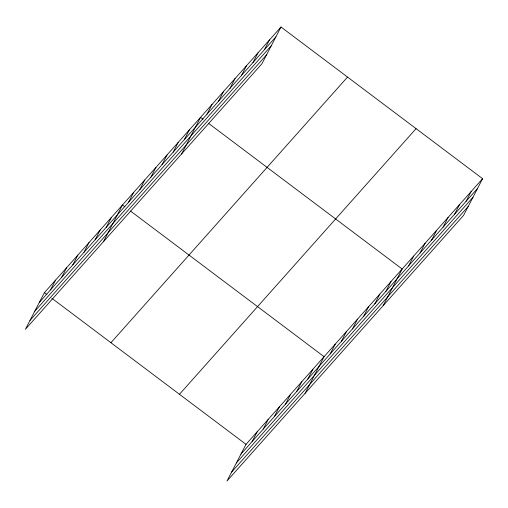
<?xml version="1.0" encoding="UTF-8"?>
<svg xmlns="http://www.w3.org/2000/svg" width="508" height="508" viewBox="0 0 508 508"><rect width="100%" height="100%" fill="white"/><g stroke="black" fill="none" stroke-linecap="round" stroke-linejoin="round"><path stroke-width="0.76" d="M280.994 27.007L44.399 292.659L25.4 329.305L261.995 63.652L280.994 27.007L482.6 178.695L463.601 215.341L227.006 480.993L246.005 444.348L482.6 178.695M50.476 289.922L55.55 280.137M61.633 277.4L66.707 267.608M72.784 264.871L77.857 255.086M83.941 252.349L89.014 242.564M95.091 239.827L100.165 230.041M106.248 227.305L111.322 217.513M103.48 241.643L122.472 204.991L124.936 206.845M128.556 202.254L133.629 192.469M139.706 189.732L144.78 179.946M150.863 177.209L155.937 167.418M162.014 164.687L167.088 154.896M173.171 152.159L178.244 142.373M184.321 139.637L189.395 129.851M181.553 153.975L200.552 117.329L203.016 119.183M206.972 114.211L212.039 104.426M218.459 101.308L223.533 91.523M229.953 88.405L235.026 78.619M241.446 75.502L246.52 65.716M252.933 62.598L258.007 52.813M264.427 49.695L269.5 39.91M252.082 441.611L257.156 431.825M263.239 429.089L268.313 419.303M274.39 416.566L279.464 406.775M285.547 404.038L290.62 394.252M296.697 391.516L301.771 381.73M307.854 378.993L312.928 369.208M305.086 393.332L324.079 356.68L130.48 211.017M330.162 353.949L335.236 344.157M341.312 341.42L346.386 331.635M352.469 328.898L357.543 319.113M363.62 316.376L368.694 306.591M374.777 303.854L379.851 294.062M385.928 291.325L391.001 281.54M383.159 305.664L402.158 269.018L208.559 123.349M408.578 265.9L413.652 256.115M420.065 252.997L425.139 243.211M431.559 240.094L436.632 230.308M443.052 227.19L448.126 217.405M454.546 214.287L459.619 204.502M466.033 201.384L471.106 191.599M39.326 302.444L275.92 36.792M34.728 311.309L271.323 45.657M29.997 320.44L266.592 54.788M110.928 342.716L347.523 77.064M179.47 394.291L416.071 128.638M240.932 454.133L477.526 188.481M236.334 462.998L472.929 197.345M231.604 472.129L468.198 206.477M44.399 292.659L46.863 294.513M51.791 298.221L246.005 444.348"/></g></svg>
